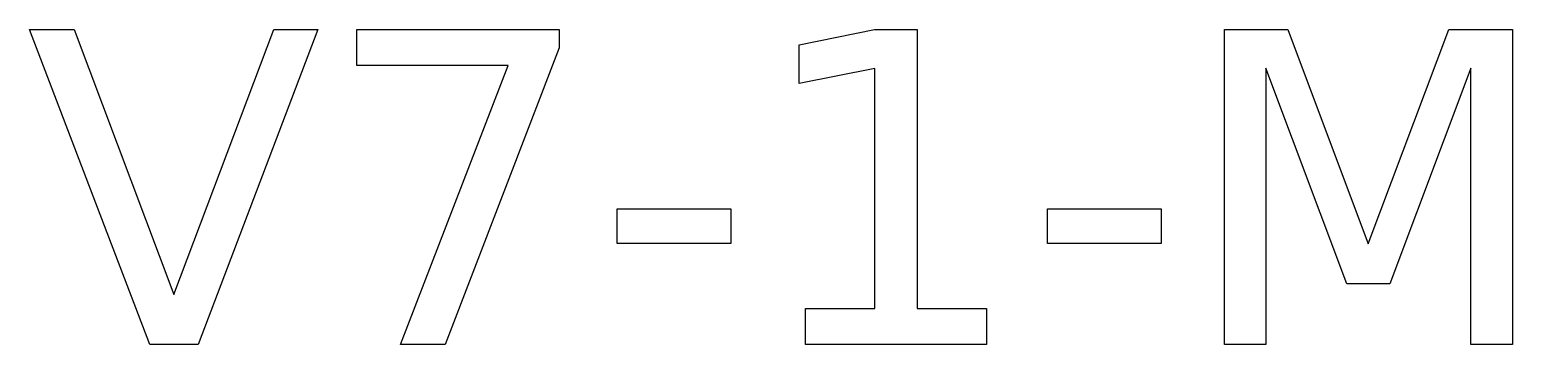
# Model space of a CAD drawing. Header units: millimetres. Extents: x -4.71 to 4.71, y -1 to 1.
import ezdxf

# ---------------------------------------------------------------- set-up
doc = ezdxf.new("R2010")
doc.units = ezdxf.units.MM
doc.layers.add('LASER_MARK', color=7, linetype='Continuous')

msp = doc.modelspace()

# ---------------------------------------------------------------- linework, layer by layer
at = {"layer": 'LASER_MARK'}
for points in [[(-3.949096, -1), (-4.712659, 1), (-4.430007, 1), (-3.796383, -0.683858), (-3.16142, 1), (-2.880107, 1), (-3.642331, -1)], [(-2.632284, 1), (-1.346283, 1), (-1.346283, 0.884796), (-2.072337, -1), (-2.35499, -1), (-1.671802, 0.772271), (-2.632284, 0.772271)], [(0.218352, -0.772271), (0.660415, -0.772271), (0.660415, 0.753516), (0.179504, 0.657066), (0.179504, 0.90355), (0.657736, 1), (0.928332, 1), (0.928332, -0.772271), (1.370395, -0.772271), (1.370395, -1), (0.218352, -1)], [(2.882786, 1), (3.286001, 1), (3.796383, -0.361018), (4.309444, 1), (4.712659, 1), (4.712659, -1), (4.448761, -1), (4.448761, 0.756196), (3.933021, -0.615539), (3.661085, -0.615539), (3.145345, 0.756196), (3.145345, -1), (2.882786, -1)], [(-0.977897, -0.138647), (-0.255861, -0.138647), (-0.255861, -0.358339), (-0.977897, -0.358339)], [(1.757535, -0.138647), (2.479571, -0.138647), (2.479571, -0.358339), (1.757535, -0.358339)]]:
    msp.add_lwpolyline(points, close=True, dxfattribs=at)

doc.saveas('drawing.dxf')
